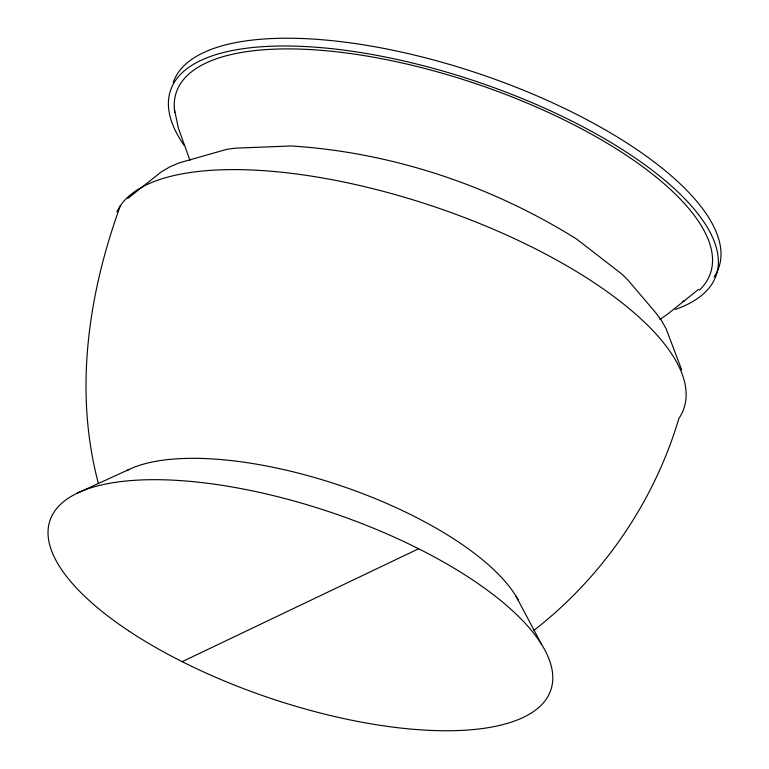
<?xml version="1.0" encoding="UTF-8"?>
<svg xmlns="http://www.w3.org/2000/svg" width="769" height="769" viewBox="0 0 769 769"><rect width="100%" height="100%" fill="white"/><g stroke="black" fill="none" stroke-linecap="round" stroke-linejoin="round"><path stroke-width="1.15" d="M120.349 205.756C88.252 293.96 73.853 391.363 98.365 483.345M127.865 198.431L161.394 171.804L169.882 166.825L178.917 162.941L226.845 149.34L235.295 148.167L291.249 145.966C392.209 152.416 491.007 185.512 576.663 239.092L622.371 274.475L628.11 280.272L655.678 312.675L661.417 320.375L666.117 328.748L681.719 369.985M698.598 289.317L667.319 314.386L659.773 319.529M533.648 630.58C602.492 577.144 654.063 502.051 678.864 418.49A300.15 110.976 18.7 0 0 454.979 213.984A300.15 110.976 18.7 0 0 116.888 211.898M182.166 661.676L418.634 548.758M77.419 493.092L128.981 469.494M515.711 595.677L541.674 644.576M189.981 160.433L178.379 128.154L174.4 109.323M183.954 145.12A288.058 106.507 18.7 0 1 474.867 80.985A288.058 106.507 18.7 0 1 675.297 309.446M174.774 112.466A281.963 104.257 18.7 0 1 476.799 84.023A281.963 104.257 18.7 0 1 699.492 290.057M684.727 300.564A281.963 104.257 18.7 0 1 682.391 301.765M173.275 82.321A288.058 106.507 18.7 0 1 494.371 79.072A288.058 106.507 18.7 0 1 714.026 277.08M126.597 470.686A220.242 81.437 18.7 0 1 336.995 484.47A220.242 81.437 18.7 0 1 518.412 600.339M128.49 630.734A264.392 97.759 18.7 0 0 546.394 698.906A264.392 97.759 18.7 0 0 226.326 486.008A264.392 97.759 18.7 0 0 128.49 630.734"/></g></svg>
